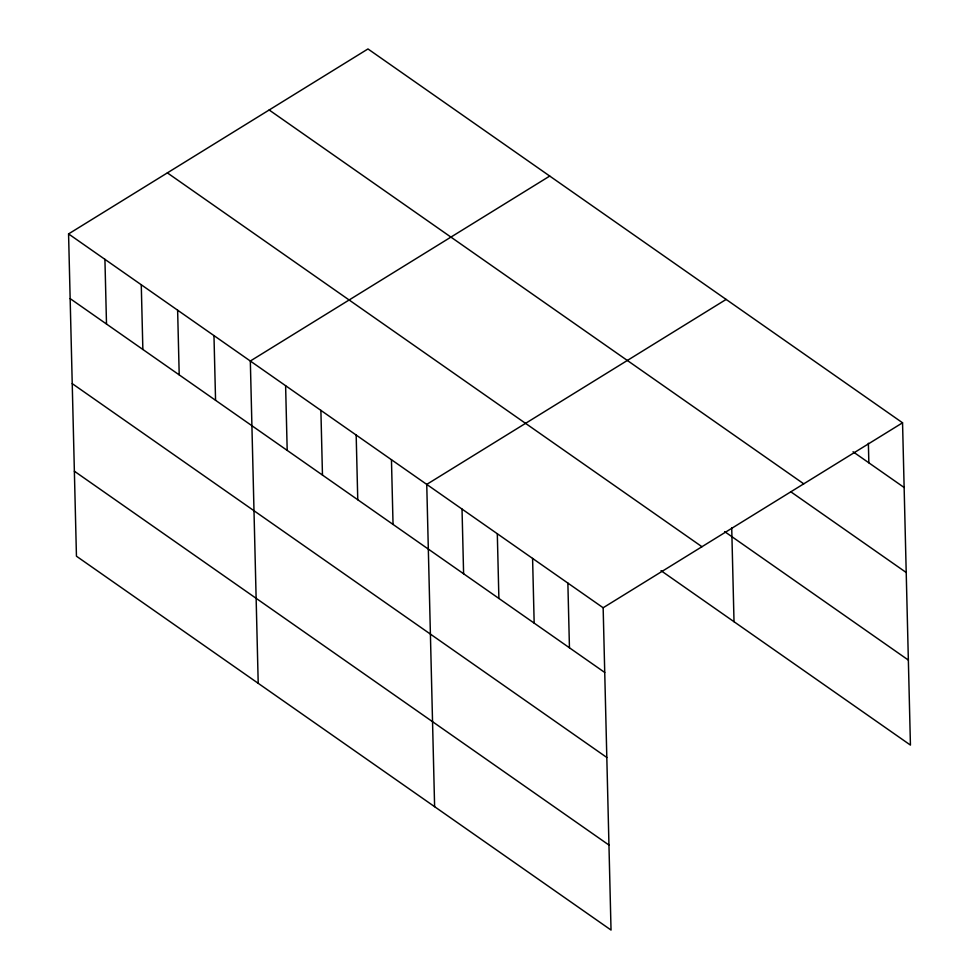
<?xml version="1.0" encoding="UTF-8"?>
<svg xmlns="http://www.w3.org/2000/svg" width="979" height="979" viewBox="0 0 979 979"><rect width="100%" height="100%" fill="white"/><g stroke="black" fill="none" stroke-linecap="round" stroke-linejoin="round"><path stroke-width="1.47" d="M68.567 233.92L603.15 607.763L611.031 930.05L76.448 556.207L68.567 233.92L367.969 48.95L902.552 422.793L910.433 745.08L661.021 570.671M549.733 176.061L250.33 361.018L258.211 683.318M726.137 299.427L426.746 484.397L434.615 806.684M603.15 607.763L902.552 422.793M853.039 451.76L904.131 487.493M269.164 109.991L803.747 483.834M790.628 491.666L906.211 572.495M724.644 531.609L908.353 660.079M167.372 172.879L701.955 546.723M70.158 298.619L604.728 672.463M72.226 383.621L606.809 757.465M74.367 471.205L608.95 845.048M868.373 443.254L868.85 462.822M731.717 527.657L734.017 621.714M567.869 583.08L569.448 647.792M532.588 558.409L534.167 623.109M497.308 533.739L498.886 598.438M462.027 509.068L463.605 573.767M391.453 459.714L393.044 524.426M356.172 435.043L357.763 499.743M320.892 410.372L322.47 475.072M285.611 385.702L287.19 450.401M213.973 335.601L215.564 400.301M177.627 310.184L179.206 374.884M141.27 284.754L142.861 349.466M104.924 259.337L106.503 324.037"/></g></svg>
